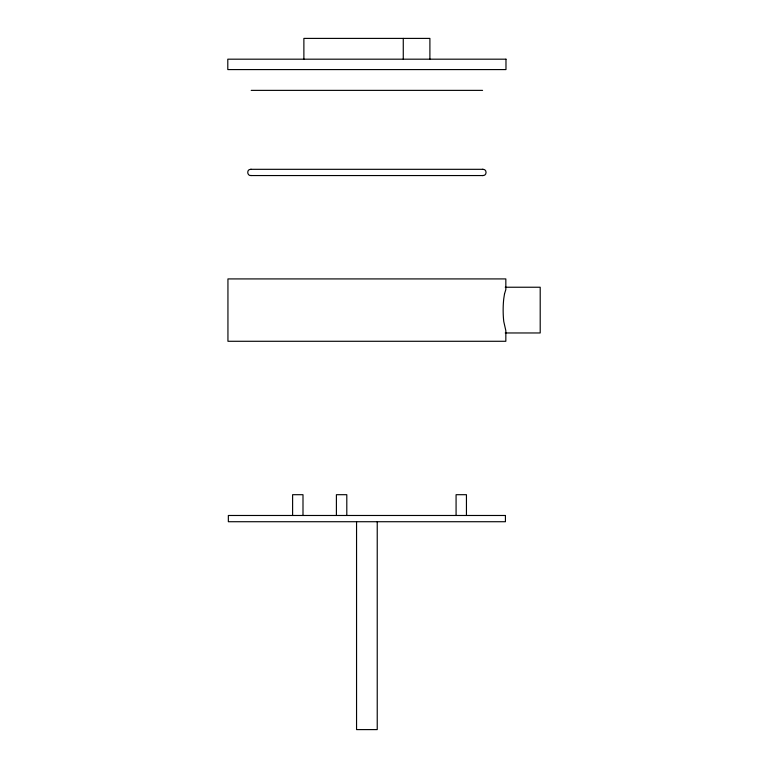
<?xml version="1.0" encoding="UTF-8"?>
<svg xmlns="http://www.w3.org/2000/svg" width="768" height="768" viewBox="0 0 768 768"><rect width="100%" height="100%" fill="white"/><g stroke="black" fill="none" stroke-linecap="round" stroke-linejoin="round"><path stroke-width="1.15" d="M251.328 175.498C247.008 176.477 246.317 169.142 250.752 169.315L483.024 169.315C487.066 169.114 487.066 175.747 483.024 175.555L250.752 175.555M482.448 169.373L483.024 169.315M251.194 90.374L482.582 90.374M505.238 287.232L540.202 287.232L540.202 332.966L505.238 332.966M483.024 175.555L482.448 175.498M250.752 169.315L251.328 169.373M466.445 515.482L466.445 494.698L456.077 494.698L456.077 515.482M429.898 59.184L429.898 38.4L303.878 38.4L303.878 59.184M403.267 38.4L403.267 59.184M377.232 521.722L377.232 729.6L356.554 729.6L356.554 521.722M346.8 515.482L346.8 494.698L336.403 494.698L336.403 515.482M302.995 515.482L302.995 494.698L292.608 494.698L292.608 515.482M504.509 293.933L503.77 298.666A22.483 4.464 90 0 0 503.77 321.533L505.834 330.662L505.834 341.28L227.942 341.28L227.942 278.918L505.834 278.918L505.834 289.536L504.509 293.933M505.978 59.184L227.798 59.184L227.798 69.581L505.978 69.581L505.978 59.184M505.43 515.482L228.346 515.482L228.346 521.722L505.43 521.722L505.43 515.482"/></g></svg>
